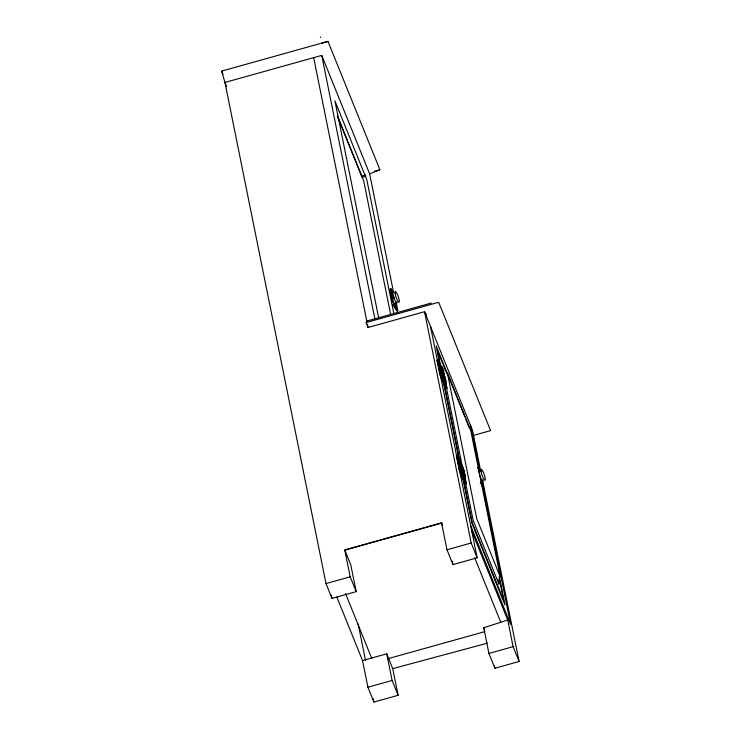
<?xml version="1.0" encoding="UTF-8"?>
<svg xmlns="http://www.w3.org/2000/svg" width="739" height="739" viewBox="0 0 739 739"><rect width="100%" height="100%" fill="white"/><g stroke="black" fill="none" stroke-linecap="round" stroke-linejoin="round"><path stroke-width="1.11" d="M394.497 298.861L393.628 296.856L394.229 297.799M443.104 374.867L442.975 375.541L441.839 371.449L444.213 381.306L447.003 388.215L445.635 388.603L442.837 381.684L444.213 381.306M462.762 470.309L463.085 470.955L463.547 470.355L462.448 470.383L462.374 471.048L461.228 466.956L463.602 476.812L466.401 483.722L465.034 484.11L462.235 477.191L461.376 472.914M481.172 483.731C479.593 478.142 483.648 483.306 480.489 483.509M444.222 376.604L444.028 376.133M480.646 470.817L472.461 430.2L424.546 311.719L368.087 327.497L366.091 322.564L366.793 321.077L313.678 57.66M442.356 370.35L442.033 369.869M444.13 376.696C445.358 375.301 441.765 376.918 443.871 376.779M460.997 464.665L461.505 464.018L460.877 463.963L463.335 476.165L461.967 476.544L459.168 469.634L456.369 455.723L457.737 455.344C458.91 458.3 463.011 469.043 462.54 468.655C460.185 460.305 466.429 476.359 462.983 468.637M462.3 470.577L462.993 470.096M463.529 470.457L462.42 470.567M463.824 471.916L462.836 472.387L462.882 471.731M442.957 374.969L443.594 374.59M444.074 375.052L443.04 375.403M461.663 465.949L461.561 465.394M462.937 469.302L462.559 468.748L462.051 469.385M463.529 472.203L463.686 471.584L462.734 471.824M442.984 371.699L443.243 371.135L444.37 375.255L443.428 371.44L442.319 371.246L442.809 371.329M444.278 376.604L443.437 376.881M460.877 465.579L461.459 465.274M461.542 466.032L462.004 465.45L461.432 465.376M463.676 472.11L462.716 472.027M442.375 372.899L443.936 380.659L442.569 381.038L439.77 374.128L436.971 360.216L438.338 359.838L442.827 373.13L441.71 369.528L442.162 368.595L441.201 369.121M441.599 369.99L442.624 370.036L441.553 370.415M442.328 370.405L441.867 370.627L441.479 368.456M443.585 375.394C445.414 374.461 442.245 374.442 443.298 375.329M444.305 378.183C443.714 375.689 444.333 381.269 445.211 380.382M460.997 465.496L461.607 465.265M462.244 467.26L462.632 466.642L462.845 468.11M393.591 292.589L369.657 173.877L379.883 169.73L327.977 41.384L221.663 71.092L224.952 82.454L326.001 583.579L331.987 598.387L356.189 591.625L350.813 564.966L344.817 550.158L441.608 523.11L442.467 525.226M393.259 292.395L390.968 288.81L389.924 289.171L392.27 302.325M397.721 310.445L393.702 304.163L392.668 304.523L396.677 310.805L397.721 310.445L396.15 301.669M480.267 483.167L481.311 482.807M482.641 488.747L483.685 488.387L482.114 479.611M482.696 480.969L519.092 661.488L494.899 668.25L488.913 653.433L483.731 627.734L507.73 620.021L471.796 531.165M321.631 43.241L328.014 41.467M369.657 173.877L321.742 55.407L224.952 82.454L226.679 86.722M374.34 171.282L379.883 169.73M365.62 175.004L361.593 176.131L337.418 116.365M361.898 177.342L365.925 176.215M366.793 321.077L431.317 303.045M366.091 322.564L438.689 302.279L490.585 430.625L472.988 435.539M439.77 374.128L441.146 373.74L443.936 380.659M444.85 382.054C446.938 386.894 442.569 373.417 444.85 382.054L445.534 381.869C447.64 386.82 443.252 373.158 445.534 381.869M445.146 382.894L445.829 382.7M459.168 469.634L460.536 469.247L463.335 476.165M462.235 477.191L463.602 476.812M463.75 474.835L464.249 477.56L464.933 477.376L465.487 478.595L463.686 472.618M464.249 477.56L464.545 478.401L465.228 478.207M345.021 549.825L442.088 522.704M326.001 583.579L350.194 576.817L356.189 591.625M446.984 549.77L471.186 543.017L477.172 557.825L452.979 564.587L446.984 549.77L441.608 523.11M362.544 660.583L386.737 653.821L392.732 668.629L398.109 695.288L373.906 702.05L367.92 687.242L362.544 660.583L336.873 597.112M387.836 658.726L484.904 631.614M367.92 687.242L392.113 680.48L398.109 695.288M488.913 653.433L513.106 646.68L519.092 661.488M462.993 469.976L463.113 470.715L462.429 470.909M392.732 668.629L487.491 643.152M442.596 373.805C443.843 371.523 443.067 373.093 442.994 373.989M444.037 376.031L443.474 376.751M463.141 471.648L463.695 471.907M444.287 377.112L444.084 377.278M461.191 464.628L461.579 466.983M395.005 307.461L394.192 304.976M477.505 467.639L479.223 470.337M481.385 484.793L483.685 488.387M460.803 467.538C459.787 466.374 463.15 476.008 461.099 468.369M464.545 478.401L464.803 478.789L464.009 475.473M464.97 417.175L436.167 345.972L439.816 364.031M465.829 419.309L469.265 427.807M446.975 373.98L437.488 350.508L440.453 365.223M443.917 371.015L442.19 366.766L443.335 372.41M441.405 367.394L445.894 380.696L444.776 376.576L444.85 377.49M436.971 360.216L437.765 362.193M337.344 115.617L363.68 180.722L390.608 314.278M460.803 462.91L463.593 469.819L466.401 483.722M456.369 455.723L457.968 459.676M470.697 525.697L510.621 624.427L482.789 486.364M474.65 557.677L500.839 622.432M483.731 627.734L484.581 629.85M221.663 71.092L222.956 74.297M345.51 593.528L371.782 658.477M459.205 459.917C457.801 457.552 461.653 468.711 459.362 460.36M441.95 372.983L441.026 369.204L441.673 370.858M464.268 475.694C465.782 479.112 462.817 468.932 464.933 477.376M461.201 468.138L461.533 468.831L461.542 468.323M460.905 465.856L460.425 464.711L460.896 467.177M441.7 372.862C439.65 367.967 443.714 380.908 441.867 373.38M443.031 372.41L443.188 372.918M443.058 373.86L443.215 374.359M440.121 365.352C438.301 360.309 441.22 371.144 440.416 366.424M320.393 36.95L320.541 37.449M463.963 474.743L463.556 473.191M481.532 483.149L482.004 485.033M470.466 425.258L479.593 470.521M499.296 576.771L504.986 604.982L471.898 523.147L462.115 474.623M499.111 577.815L503.675 600.447L472.175 522.556L463.279 478.41M507.73 620.021L513.106 646.68M498.058 579.681L498.964 584.198L473.182 520.432L465.2 480.886M445.275 379.661L447.003 388.215M443.788 374.673L444.241 376.927M446.07 385.97L462.466 467.325M464.6 481.967L465.034 484.11M444.989 385.388L445.635 388.603M444.333 384.465L459.621 460.305M443.455 382.091L458.928 458.827M438.338 359.838L441.146 373.74M457.737 455.344L460.536 469.247M461.321 473.339L461.967 476.544M441.922 377.832L442.569 381.038M430.541 326.536L477.172 557.825M425.895 313.447L426.542 316.661M424.546 311.719L471.186 543.017M494.446 666.015L494.899 668.25M452.305 561.252L452.979 564.587M397.009 309.539L397.693 312.939M393.776 313.391L366.849 179.836L334.915 100.855L378.728 318.158M321.742 55.407L374.858 318.823M367.44 324.282L368.087 327.497M386.737 653.821L392.113 680.48M344.817 550.158L350.194 576.817M358.166 623.993L365.472 660.195M373.223 698.66L373.906 702.05M331.312 595.052L331.987 598.387M390.968 288.81L393.702 304.163M483.214 480.368A5.82 1.136 70.7 0 1 481.652 479.666A5.82 1.136 70.7 0 1 479.315 473.773M479.02 472.48A5.82 1.136 70.7 0 1 479.639 470.226M397.249 302.427A5.82 1.136 70.7 0 1 394.016 297.974A5.82 1.136 70.7 0 1 393.675 292.284M464.129 472.119L465.284 476.202L464.129 472.119M394.848 303.101L396.039 307.091L394.848 303.101M463.02 473.366L464.138 473.256L463.02 473.366M440.176 363.57L441.303 367.699L440.176 363.57M459.575 459.076L460.702 463.205L459.575 459.076M470.761 430.486L447.234 372.299L476.747 518.695L500.275 576.882L470.761 430.486M481.098 471.75A5.82 1.136 70.7 0 0 484.886 480.239A5.82 1.136 70.7 0 0 483.334 472.23A5.82 1.136 70.7 0 0 481.098 471.75M395.134 293.808A5.82 1.136 70.7 0 0 398.921 302.306A5.82 1.136 70.7 0 0 397.37 294.288A5.82 1.136 70.7 0 0 395.134 293.808"/></g></svg>
